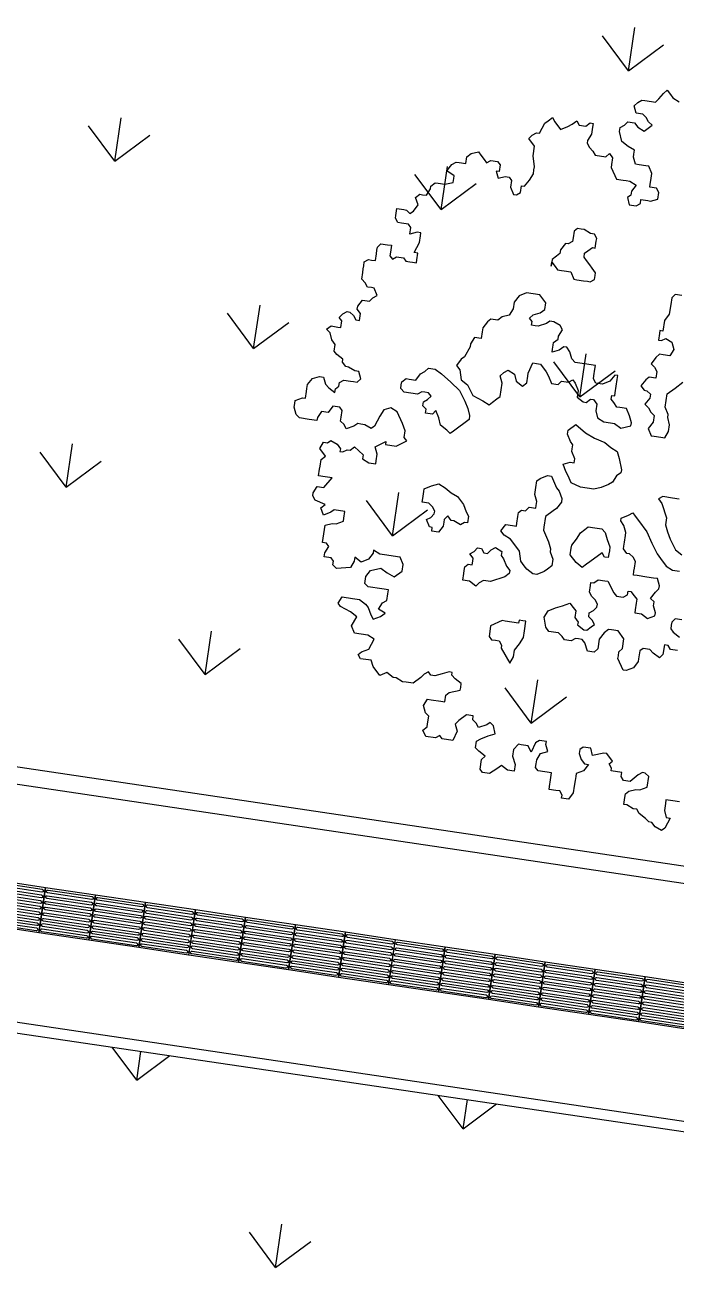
# Model space of a CAD drawing. Header units: millimetres. Extents: x 338 to 506, y 179 to 335.
# Drawn here: x 352.81 to 358.48, y 208.04 to 218.9 of the extents above; entities that cross this region are included whole.
import ezdxf

# ---------------------------------------------------------------- set-up
doc = ezdxf.new("R2010")
doc.units = ezdxf.units.MM
for name, color, linetype in [('ANDEN', 251, 'Continuous'), ('ARBOL-TOP', 3, 'Continuous'), ('MOBILIARIO_URBANO', 51, 'Continuous'), ('MUROS', 32, 'Continuous')]:
    doc.layers.add(name, color=color, linetype=linetype)

# ---------------------------------------------------------------- blocks, each defined once
blk = doc.blocks.new('*X870')
at = {"color": 0}
for p, q in [((21.873, 135.668), (22.127, 135.922)), ((21.873, 135.668), (22.128, 135.414)), ((21.873, 135.668), (22.127, 135.668)), ((20.436, 134.231), (20.706, 134.501)), ((20.436, 134.231), (20.706, 133.962)), ((20.436, 134.231), (20.817, 134.231)), ((21.873, 132.794), (22.129, 133.05)), ((21.873, 132.794), (22.13, 132.538)), ((21.873, 132.794), (22.13, 132.794))]:
    blk.add_line(p, q, dxfattribs=at)
blk = doc.blocks.new('*X894')
at = {"color": 0}
for p, q in [((26.895, 137.037), (27.164, 137.307)), ((29.769, 137.037), (30.038, 137.307)), ((26.895, 137.037), (27.164, 136.768)), ((26.895, 137.037), (27.276, 137.037)), ((29.769, 137.037), (30.038, 136.768)), ((29.769, 137.037), (30.15, 137.037)), ((25.458, 135.6), (25.728, 135.87)), ((28.332, 135.6), (28.601, 135.87)), ((25.458, 135.6), (25.728, 135.331)), ((25.458, 135.6), (25.839, 135.6)), ((28.332, 135.6), (28.601, 135.331)), ((28.332, 135.6), (28.713, 135.6)), ((26.895, 134.163), (27.164, 134.433)), ((29.769, 134.163), (30.038, 134.433)), ((26.895, 134.163), (27.164, 133.894)), ((26.895, 134.163), (27.276, 134.163)), ((29.769, 134.163), (30.038, 133.894)), ((29.769, 134.163), (30.15, 134.163)), ((25.458, 132.727), (25.728, 132.996)), ((28.332, 132.727), (28.601, 132.996)), ((31.205, 132.727), (31.475, 132.996)), ((25.458, 132.727), (25.728, 132.457)), ((25.458, 132.727), (25.839, 132.727)), ((28.332, 132.727), (28.601, 132.457)), ((28.332, 132.727), (28.713, 132.727)), ((31.205, 132.727), (31.475, 132.457)), ((31.205, 132.727), (31.586, 132.727))]:
    blk.add_line(p, q, dxfattribs=at)
blk = doc.blocks.new('*U883')
at = {"layer": 'MOBILIARIO_URBANO', "color": 241}
blk.add_lwpolyline([(1146.678, 221.48), (1147.118, 221.48), (1147.118, 221.08), (1146.678, 221.08), (1146.678, 221.48)], dxfattribs=at)
for points in [[(1146.703, 221.46), (1147.093, 221.46, -1), (1147.093, 221.435), (1146.703, 221.435, -1)], [(1146.703, 221.41), (1147.093, 221.41, -1), (1147.093, 221.385), (1146.703, 221.385, -1)], [(1146.703, 221.36), (1147.093, 221.36, -1), (1147.093, 221.335), (1146.703, 221.335, -1)], [(1146.703, 221.31), (1147.093, 221.31, -1), (1147.093, 221.285), (1146.703, 221.285, -1)], [(1146.703, 221.21), (1147.093, 221.21, -1), (1147.093, 221.185), (1146.703, 221.185, -1)], [(1146.703, 221.26), (1147.093, 221.26, -1), (1147.093, 221.235), (1146.703, 221.235, -1)], [(1146.703, 221.164), (1147.093, 221.164, -1), (1147.093, 221.139), (1146.703, 221.139, -1)], [(1146.703, 221.118), (1147.093, 221.118, -1), (1147.093, 221.093), (1146.703, 221.093, -1)]]:
    blk.add_lwpolyline(points, format="xyb", close=True, dxfattribs=at)
blk = doc.blocks.new('ARBOLITO')
at = {"linetype": 'ByBlock'}
for points in [[(461.9159, 68.9761), (461.9076, 68.9906), (461.8931, 69.0135), (461.8785, 69.0197), (461.864, 69.0135), (461.8577, 68.9989), (461.8494, 68.9761), (461.8432, 68.9698), (461.8286, 68.9761), (461.8203, 68.9761), (461.8141, 68.9761), (461.8058, 68.9698), (461.7912, 68.9615), (461.785, 68.9698), (461.7767, 68.9761), (461.7767, 68.9844), (461.7767, 68.9989), (461.7705, 69.0052), (461.7559, 69.0052), (461.7476, 68.9906), (461.7331, 68.9906), (461.7268, 68.9761), (461.7268, 68.9698), (461.7102, 68.9698), (461.6894, 68.9698), (461.6811, 68.9761), (461.6749, 68.9906), (461.6749, 68.9989), (461.6749, 69.0052), (461.6894, 69.0135), (461.6957, 69.0135), (461.6957, 69.028), (461.6957, 69.0343), (461.6957, 69.0426), (461.704, 69.0571), (461.7185, 69.0633), (461.7268, 69.0633), (461.7331, 69.0488), (461.7414, 69.0426), (461.7559, 69.0343), (461.7559, 69.0426), (461.7621, 69.0488), (461.7621, 69.0571), (461.7705, 69.0633), (461.785, 69.0633), (461.7912, 69.0633), (461.7996, 69.0633), (461.8058, 69.0717), (461.7996, 69.0862), (461.7912, 69.0862), (461.7767, 69.0924), (461.7705, 69.0924), (461.7621, 69.1008), (461.7621, 69.107), (461.7476, 69.1153), (461.7414, 69.1215), (461.7414, 69.1361), (461.7331, 69.1444), (461.7268, 69.1589), (461.7185, 69.1652), (461.7268, 69.1735), (461.7414, 69.1735), (461.7476, 69.1735), (461.7476, 69.188), (461.7414, 69.1943), (461.7476, 69.2026), (461.7559, 69.2088), (461.7621, 69.2088), (461.7705, 69.2026), (461.7767, 69.1943), (461.785, 69.1943), (461.785, 69.2088), (461.7767, 69.2171), (461.7767, 69.2233), (461.785, 69.2379), (461.7996, 69.2379), (461.8058, 69.2462), (461.8141, 69.2524), (461.8058, 69.267), (461.7996, 69.267), (461.7912, 69.267), (461.785, 69.2753), (461.7767, 69.2815), (461.7767, 69.2961), (461.7767, 69.3044), (461.7767, 69.3106), (461.7767, 69.3189), (461.785, 69.3252), (461.7912, 69.3252), (461.7996, 69.3252), (461.7996, 69.3397), (461.7996, 69.348), (461.7996, 69.3543), (461.8058, 69.3626), (461.8203, 69.3626), (461.8286, 69.3626), (461.8286, 69.348), (461.8286, 69.3397), (461.8349, 69.3335), (461.8432, 69.3397), (461.8577, 69.3397), (461.864, 69.3335), (461.8723, 69.3335), (461.8785, 69.3335), (461.8868, 69.3335), (461.8868, 69.3397), (461.8868, 69.3543), (461.8785, 69.3543), (461.8868, 69.3771), (461.8868, 69.3917), (461.8868, 69.3979), (461.8785, 69.3979), (461.864, 69.3917), (461.864, 69.4062), (461.8577, 69.4124), (461.8432, 69.4124), (461.8349, 69.4124), (461.8286, 69.4207), (461.8286, 69.427), (461.8286, 69.4415), (461.8432, 69.4415), (461.8494, 69.4415), (461.8577, 69.4353), (461.864, 69.4415), (461.8723, 69.4561), (461.864, 69.4706), (461.8723, 69.4789), (461.8785, 69.4789), (461.8868, 69.4789), (461.8931, 69.4935), (461.8931, 69.4997), (461.9014, 69.508), (461.9076, 69.508), (461.9221, 69.508), (461.9388, 69.5143), (461.9388, 69.5226), (461.9388, 69.5288), (461.9221, 69.5371), (461.9305, 69.5517), (461.9388, 69.5579), (461.945, 69.5579), (461.9595, 69.5579), (461.9595, 69.5724), (461.9679, 69.5807), (461.9824, 69.587), (461.9886, 69.5807), (461.997, 69.5724), (462.0032, 69.5662), (462.0115, 69.5724), (462.026, 69.5724), (462.0323, 69.5662), (462.0323, 69.5517), (462.026, 69.5517), (462.0323, 69.5371), (462.0468, 69.5433), (462.0551, 69.5433), (462.0614, 69.5371), (462.0614, 69.5226), (462.0697, 69.508), (462.0759, 69.508), (462.0842, 69.5143), (462.0842, 69.5288), (462.0905, 69.5288), (462.0988, 69.5433), (462.105, 69.5579), (462.105, 69.5662), (462.105, 69.5724), (462.0988, 69.5953), (462.0988, 69.6161), (462.0842, 69.6306), (462.0905, 69.6389), (462.0988, 69.6452), (462.105, 69.6452), (462.1133, 69.668), (462.1195, 69.6742), (462.1279, 69.6826), (462.1341, 69.6742), (462.1486, 69.6597), (462.1632, 69.668), (462.1715, 69.6742), (462.1798, 69.6826), (462.186, 69.6742), (462.2006, 69.6742), (462.2089, 69.6826), (462.2151, 69.6826), (462.2151, 69.6742), (462.2151, 69.6597), (462.2089, 69.6452), (462.2089, 69.6389), (462.2151, 69.6306), (462.2234, 69.6244), (462.2297, 69.6161), (462.2525, 69.6161), (462.2588, 69.6244), (462.2671, 69.6161), (462.2671, 69.6015), (462.2671, 69.5953), (462.2816, 69.5724), (462.2962, 69.5724), (462.3024, 69.5724), (462.3107, 69.5724), (462.3253, 69.5662), (462.3169, 69.5517), (462.3169, 69.5433), (462.3107, 69.5371), (462.3169, 69.5226), (462.3315, 69.5226), (462.3398, 69.5288), (462.3398, 69.5371), (462.3543, 69.5371), (462.3606, 69.5371), (462.3751, 69.5433), (462.3751, 69.5579), (462.3689, 69.5662), (462.3543, 69.5662), (462.3543, 69.5724), (462.3543, 69.5807), (462.3543, 69.5953), (462.346, 69.6098), (462.3398, 69.6098), (462.3253, 69.6098), (462.3169, 69.6098), (462.3107, 69.6244), (462.3107, 69.6306), (462.3107, 69.6389), (462.2962, 69.6452), (462.2816, 69.6535), (462.2733, 69.6742), (462.2733, 69.6826), (462.2816, 69.6888), (462.2879, 69.6971), (462.3024, 69.6971), (462.3107, 69.6888), (462.3253, 69.6826), (462.3398, 69.6971), (462.3315, 69.7033), (462.3253, 69.7117), (462.3169, 69.7179), (462.3024, 69.7179), (462.2962, 69.7324), (462.3024, 69.7407), (462.3107, 69.747), (462.3169, 69.747), (462.3315, 69.747), (462.3398, 69.747), (462.346, 69.7553), (462.3543, 69.7678), (462.3606, 69.7761), (462.3689, 69.7678), (462.3751, 69.7615), (462.3897, 69.7553)], [(462.6099, 68.28), (462.5954, 68.28), (462.5808, 68.28), (462.5808, 68.2717), (462.5808, 68.2571), (462.5871, 68.2426), (462.5954, 68.2426), (462.5871, 68.2197), (462.5808, 68.2135), (462.5663, 68.2197), (462.558, 68.228), (462.5517, 68.228), (462.5434, 68.2343), (462.5289, 68.2426), (462.5227, 68.2509), (462.5143, 68.2509), (462.4998, 68.2571), (462.4936, 68.2571), (462.4936, 68.2717), (462.4936, 68.28), (462.4998, 68.2862), (462.5143, 68.2925), (462.5227, 68.2925), (462.5372, 68.3008), (462.5372, 68.3236), (462.5289, 68.3299), (462.5227, 68.3299), (462.5143, 68.3236), (462.4998, 68.307), (462.4853, 68.307), (462.479, 68.3153), (462.479, 68.3236), (462.4562, 68.3236), (462.4562, 68.3299), (462.4499, 68.3382), (462.4562, 68.3444), (462.4416, 68.3589), (462.4354, 68.3589), (462.4125, 68.3506), (462.4063, 68.3652), (462.3897, 68.3652), (462.3834, 68.3589), (462.3834, 68.3506), (462.3897, 68.3382), (462.398, 68.3299), (462.4063, 68.3299), (462.398, 68.3153), (462.3834, 68.307), (462.3834, 68.3008), (462.3834, 68.2925), (462.3834, 68.28), (462.3834, 68.2654), (462.3751, 68.2509), (462.3606, 68.2509), (462.3606, 68.2571), (462.3543, 68.2654), (462.346, 68.2654), (462.3315, 68.2654), (462.3315, 68.2717), (462.3315, 68.2862), (462.3315, 68.3008), (462.3169, 68.3008), (462.3024, 68.3008), (462.2962, 68.307), (462.2962, 68.3153), (462.2962, 68.3236), (462.3024, 68.3382), (462.3169, 68.3444), (462.3107, 68.3589), (462.3107, 68.3652), (462.2962, 68.3652), (462.2879, 68.3589), (462.2816, 68.3382), (462.2733, 68.3506), (462.2588, 68.3506), (462.2525, 68.3506), (462.2442, 68.3382), (462.2442, 68.3236), (462.2525, 68.307), (462.2525, 68.2925), (462.238, 68.2925), (462.2234, 68.3008), (462.2151, 68.2925), (462.2006, 68.28), (462.186, 68.28), (462.1798, 68.2862), (462.1798, 68.307), (462.186, 68.3153), (462.1715, 68.3236), (462.1632, 68.3299), (462.1632, 68.3444), (462.1715, 68.3506), (462.186, 68.3589), (462.2006, 68.3652), (462.1944, 68.3818), (462.186, 68.388), (462.1798, 68.3818), (462.1632, 68.3735), (462.1569, 68.3818), (462.1486, 68.388), (462.1486, 68.3963), (462.1341, 68.3963), (462.1195, 68.3818), (462.1133, 68.3735), (462.1195, 68.3589), (462.1133, 68.3382), (462.0905, 68.3382), (462.0842, 68.3444), (462.0759, 68.3382), (462.0551, 68.3382), (462.0468, 68.3506), (462.0551, 68.3589), (462.0551, 68.3652), (462.0551, 68.3818), (462.0468, 68.388), (462.0406, 68.4026), (462.0468, 68.4171), (462.0551, 68.4171), (462.0759, 68.4171), (462.0842, 68.4171), (462.0842, 68.4317), (462.0905, 68.4379), (462.1133, 68.4462), (462.1133, 68.4524), (462.1133, 68.4608), (462.0988, 68.4691), (462.0905, 68.4753), (462.0905, 68.4815), (462.0842, 68.4815), (462.0697, 68.4753), (462.0551, 68.4691), (462.0468, 68.4691), (462.0406, 68.4753), (462.0323, 68.4691), (462.026, 68.4608), (462.0115, 68.4462), (461.997, 68.4462), (461.9886, 68.4462), (461.9741, 68.4524), (461.9679, 68.4524), (461.9533, 68.4608), (461.9388, 68.4524), (461.9221, 68.4691), (461.9159, 68.4815), (461.8931, 68.4815), (461.8868, 68.4899), (461.8931, 68.4961), (461.9076, 68.5044), (461.9159, 68.5273), (461.9014, 68.5335), (461.8723, 68.5335), (461.864, 68.548), (461.8723, 68.5688), (461.8577, 68.5771), (461.8349, 68.5854), (461.8286, 68.5917), (461.8349, 68.6062), (461.8577, 68.6062), (461.8723, 68.6062), (461.8868, 68.5979), (461.8931, 68.5917), (461.9014, 68.5771), (461.9076, 68.5688), (461.9221, 68.5771), (461.9305, 68.5854), (461.9159, 68.5917), (461.9221, 68.6062), (461.9305, 68.6124), (461.9305, 68.627), (461.9305, 68.6353), (461.9159, 68.6353), (461.8868, 68.6353), (461.8785, 68.6415), (461.8785, 68.6561), (461.8868, 68.6706), (461.9076, 68.6789), (461.9221, 68.6706), (461.9388, 68.6644), (461.9533, 68.6789), (461.9533, 68.6935), (461.945, 68.708), (461.9388, 68.708), (461.9159, 68.708), (461.9014, 68.708), (461.8868, 68.7143), (461.8868, 68.708), (461.8785, 68.6935), (461.864, 68.6852), (461.8494, 68.6935), (461.8494, 68.6852), (461.8432, 68.6706), (461.8141, 68.6644), (461.8058, 68.6706), (461.8058, 68.6789), (461.7996, 68.6852), (461.785, 68.6852), (461.785, 68.6935), (461.7912, 68.708), (461.785, 68.7143), (461.7767, 68.7143), (461.7767, 68.7517), (461.7912, 68.7579), (461.7996, 68.7579), (461.8141, 68.7662), (461.8141, 68.7724), (461.8141, 68.787), (461.7912, 68.787), (461.785, 68.7808), (461.7705, 68.7724), (461.7621, 68.787), (461.7705, 68.7953), (461.7476, 68.8015), (461.7414, 68.8098), (461.7414, 68.8161), (461.7476, 68.8306), (461.7621, 68.8306), (461.7767, 68.8535), (461.7621, 68.8535), (461.7476, 68.8535), (461.7476, 68.868), (461.7476, 68.8743), (461.7476, 68.8888), (461.7559, 68.8971), (461.7414, 68.9117), (461.7476, 68.9262), (461.7559, 68.9262), (461.7621, 68.9324), (461.7767, 68.9262), (461.785, 68.9179), (461.785, 68.9117), (461.7912, 68.9117), (461.7996, 68.9179), (461.8058, 68.9179), (461.8141, 68.9262), (461.8349, 68.9117), (461.8349, 68.9034), (461.8494, 68.8971), (461.864, 68.8971), (461.864, 68.9034), (461.864, 68.9179), (461.8577, 68.9324), (461.8785, 68.947), (461.8785, 68.9408), (461.9014, 68.9408), (461.9221, 68.9553), (461.9159, 68.9615), (461.9159, 68.9761), (461.9159, 68.9761)], [(461.9159, 68.9761), (461.9076, 68.9906), (461.8931, 69.0135), (461.8785, 69.0197), (461.864, 69.0135), (461.8577, 68.9989), (461.8494, 68.9761), (461.8432, 68.9698), (461.8286, 68.9761), (461.8203, 68.9761), (461.8141, 68.9761), (461.8058, 68.9698), (461.7912, 68.9615), (461.785, 68.9698), (461.7767, 68.9761), (461.7767, 68.9844), (461.7767, 68.9989), (461.7705, 69.0052), (461.7559, 69.0052), (461.7476, 68.9906), (461.7331, 68.9906), (461.7268, 68.9761), (461.7268, 68.9698), (461.7102, 68.9698), (461.6894, 68.9698), (461.6811, 68.9761), (461.6749, 68.9906), (461.6749, 68.9989), (461.6749, 69.0052), (461.6894, 69.0135), (461.6957, 69.0135), (461.6957, 69.028), (461.6957, 69.0343), (461.6957, 69.0426), (461.704, 69.0571), (461.7185, 69.0633), (461.7268, 69.0633), (461.7331, 69.0488), (461.7414, 69.0426), (461.7559, 69.0343), (461.7559, 69.0426), (461.7621, 69.0488), (461.7621, 69.0571), (461.7705, 69.0633), (461.785, 69.0633), (461.7912, 69.0633), (461.7996, 69.0633), (461.8058, 69.0717), (461.7996, 69.0862), (461.7912, 69.0862), (461.7767, 69.0924), (461.7705, 69.0924), (461.7621, 69.1008), (461.7621, 69.107), (461.7476, 69.1153), (461.7414, 69.1215), (461.7414, 69.1361), (461.7331, 69.1444), (461.7268, 69.1589), (461.7185, 69.1652), (461.7268, 69.1735), (461.7414, 69.1735), (461.7476, 69.1735), (461.7476, 69.188), (461.7414, 69.1943), (461.7476, 69.2026), (461.7559, 69.2088), (461.7621, 69.2088), (461.7705, 69.2026), (461.7767, 69.1943), (461.785, 69.1943), (461.785, 69.2088), (461.7767, 69.2171), (461.7767, 69.2233), (461.785, 69.2379), (461.7996, 69.2379), (461.8058, 69.2462), (461.8141, 69.2524), (461.8058, 69.267), (461.7996, 69.267), (461.7912, 69.267), (461.785, 69.2753), (461.7767, 69.2815), (461.7767, 69.2961), (461.7767, 69.3044), (461.7767, 69.3106), (461.7767, 69.3189), (461.785, 69.3252), (461.7912, 69.3252), (461.7996, 69.3252), (461.7996, 69.3397), (461.7996, 69.348), (461.7996, 69.3543), (461.8058, 69.3626), (461.8203, 69.3626), (461.8286, 69.3626), (461.8286, 69.348), (461.8286, 69.3397), (461.8349, 69.3335), (461.8432, 69.3397), (461.8577, 69.3397), (461.864, 69.3335), (461.8723, 69.3335), (461.8785, 69.3335), (461.8868, 69.3335), (461.8868, 69.3397), (461.8868, 69.3543), (461.8785, 69.3543), (461.8868, 69.3771), (461.8868, 69.3917), (461.8868, 69.3979), (461.8785, 69.3979), (461.864, 69.3917), (461.864, 69.4062), (461.8577, 69.4124), (461.8432, 69.4124), (461.8349, 69.4124), (461.8286, 69.4207), (461.8286, 69.427), (461.8286, 69.4415), (461.8432, 69.4415), (461.8494, 69.4415), (461.8577, 69.4353), (461.864, 69.4415), (461.8723, 69.4561), (461.864, 69.4706), (461.8723, 69.4789), (461.8785, 69.4789), (461.8868, 69.4789), (461.8931, 69.4935), (461.8931, 69.4997), (461.9014, 69.508), (461.9076, 69.508), (461.9221, 69.508), (461.9388, 69.5143), (461.9388, 69.5226), (461.9388, 69.5288), (461.9221, 69.5371), (461.9305, 69.5517), (461.9388, 69.5579), (461.945, 69.5579), (461.9595, 69.5579), (461.9595, 69.5724), (461.9679, 69.5807), (461.9824, 69.587), (461.9886, 69.5807), (461.997, 69.5724), (462.0032, 69.5662), (462.0115, 69.5724), (462.026, 69.5724), (462.0323, 69.5662), (462.0323, 69.5517), (462.026, 69.5517), (462.0323, 69.5371), (462.0468, 69.5433), (462.0551, 69.5433), (462.0614, 69.5371), (462.0614, 69.5226), (462.0697, 69.508), (462.0759, 69.508), (462.0842, 69.5143), (462.0842, 69.5288), (462.0905, 69.5288), (462.0988, 69.5433), (462.105, 69.5579), (462.105, 69.5662), (462.105, 69.5724), (462.0988, 69.5953), (462.0988, 69.6161), (462.0842, 69.6306), (462.0905, 69.6389), (462.0988, 69.6452), (462.105, 69.6452), (462.1133, 69.668), (462.1195, 69.6742), (462.1279, 69.6826), (462.1341, 69.6742), (462.1486, 69.6597), (462.1632, 69.668), (462.1715, 69.6742), (462.1798, 69.6826), (462.186, 69.6742), (462.2006, 69.6742), (462.2089, 69.6826), (462.2151, 69.6826), (462.2151, 69.6742), (462.2151, 69.6597), (462.2089, 69.6452), (462.2089, 69.6389), (462.2151, 69.6306), (462.2234, 69.6244), (462.2297, 69.6161), (462.2525, 69.6161), (462.2588, 69.6244), (462.2671, 69.6161), (462.2671, 69.6015), (462.2671, 69.5953), (462.2816, 69.5724), (462.2962, 69.5724), (462.3024, 69.5724), (462.3107, 69.5724), (462.3253, 69.5662), (462.3169, 69.5517), (462.3169, 69.5433), (462.3107, 69.5371), (462.3169, 69.5226), (462.3315, 69.5226), (462.3398, 69.5288), (462.3398, 69.5371), (462.3543, 69.5371), (462.3606, 69.5371), (462.3751, 69.5433), (462.3751, 69.5579), (462.3689, 69.5662), (462.3543, 69.5662), (462.3543, 69.5724), (462.3543, 69.5807), (462.3543, 69.5953), (462.346, 69.6098), (462.3398, 69.6098), (462.3253, 69.6098), (462.3169, 69.6098), (462.3107, 69.6244), (462.3107, 69.6306), (462.3107, 69.6389), (462.2962, 69.6452), (462.2816, 69.6535), (462.2733, 69.6742), (462.2733, 69.6826), (462.2816, 69.6888), (462.2879, 69.6971), (462.3024, 69.6971), (462.3107, 69.6888), (462.3253, 69.6826), (462.3398, 69.6971), (462.3315, 69.7033), (462.3253, 69.7117), (462.3169, 69.7179), (462.3024, 69.7179), (462.2962, 69.7324), (462.3024, 69.7407), (462.3107, 69.747), (462.3169, 69.747), (462.3315, 69.747), (462.3398, 69.747), (462.346, 69.7553), (462.3543, 69.7678), (462.3606, 69.7761), (462.3689, 69.7678), (462.3751, 69.7615), (462.3897, 69.7553)], [(462.6099, 68.28), (462.5954, 68.28), (462.5808, 68.28), (462.5808, 68.2717), (462.5808, 68.2571), (462.5871, 68.2426), (462.5954, 68.2426), (462.5871, 68.2197), (462.5808, 68.2135), (462.5663, 68.2197), (462.558, 68.228), (462.5517, 68.228), (462.5434, 68.2343), (462.5289, 68.2426), (462.5227, 68.2509), (462.5143, 68.2509), (462.4998, 68.2571), (462.4936, 68.2571), (462.4936, 68.2717), (462.4936, 68.28), (462.4998, 68.2862), (462.5143, 68.2925), (462.5227, 68.2925), (462.5372, 68.3008), (462.5372, 68.3236), (462.5289, 68.3299), (462.5227, 68.3299), (462.5143, 68.3236), (462.4998, 68.307), (462.4853, 68.307), (462.479, 68.3153), (462.479, 68.3236), (462.4562, 68.3236), (462.4562, 68.3299), (462.4499, 68.3382), (462.4562, 68.3444), (462.4416, 68.3589), (462.4354, 68.3589), (462.4125, 68.3506), (462.4063, 68.3652), (462.3897, 68.3652), (462.3834, 68.3589), (462.3834, 68.3506), (462.3897, 68.3382), (462.398, 68.3299), (462.4063, 68.3299), (462.398, 68.3153), (462.3834, 68.307), (462.3834, 68.3008), (462.3834, 68.2925), (462.3834, 68.28), (462.3834, 68.2654), (462.3751, 68.2509), (462.3606, 68.2509), (462.3606, 68.2571), (462.3543, 68.2654), (462.346, 68.2654), (462.3315, 68.2654), (462.3315, 68.2717), (462.3315, 68.2862), (462.3315, 68.3008), (462.3169, 68.3008), (462.3024, 68.3008), (462.2962, 68.307), (462.2962, 68.3153), (462.2962, 68.3236), (462.3024, 68.3382), (462.3169, 68.3444), (462.3107, 68.3589), (462.3107, 68.3652), (462.2962, 68.3652), (462.2879, 68.3589), (462.2816, 68.3382), (462.2733, 68.3506), (462.2588, 68.3506), (462.2525, 68.3506), (462.2442, 68.3382), (462.2442, 68.3236), (462.2525, 68.307), (462.2525, 68.2925), (462.238, 68.2925), (462.2234, 68.3008), (462.2151, 68.2925), (462.2006, 68.28), (462.186, 68.28), (462.1798, 68.2862), (462.1798, 68.307), (462.186, 68.3153), (462.1715, 68.3236), (462.1632, 68.3299), (462.1632, 68.3444), (462.1715, 68.3506), (462.186, 68.3589), (462.2006, 68.3652), (462.1944, 68.3818), (462.186, 68.388), (462.1798, 68.3818), (462.1632, 68.3735), (462.1569, 68.3818), (462.1486, 68.388), (462.1486, 68.3963), (462.1341, 68.3963), (462.1195, 68.3818), (462.1133, 68.3735), (462.1195, 68.3589), (462.1133, 68.3382), (462.0905, 68.3382), (462.0842, 68.3444), (462.0759, 68.3382), (462.0551, 68.3382), (462.0468, 68.3506), (462.0551, 68.3589), (462.0551, 68.3652), (462.0551, 68.3818), (462.0468, 68.388), (462.0406, 68.4026), (462.0468, 68.4171), (462.0551, 68.4171), (462.0759, 68.4171), (462.0842, 68.4171), (462.0842, 68.4317), (462.0905, 68.4379), (462.1133, 68.4462), (462.1133, 68.4524), (462.1133, 68.4608), (462.0988, 68.4691), (462.0905, 68.4753), (462.0905, 68.4815), (462.0842, 68.4815), (462.0697, 68.4753), (462.0551, 68.4691), (462.0468, 68.4691), (462.0406, 68.4753), (462.0323, 68.4691), (462.026, 68.4608), (462.0115, 68.4462), (461.997, 68.4462), (461.9886, 68.4462), (461.9741, 68.4524), (461.9679, 68.4524), (461.9533, 68.4608), (461.9388, 68.4524), (461.9221, 68.4691), (461.9159, 68.4815), (461.8931, 68.4815), (461.8868, 68.4899), (461.8931, 68.4961), (461.9076, 68.5044), (461.9159, 68.5273), (461.9014, 68.5335), (461.8723, 68.5335), (461.864, 68.548), (461.8723, 68.5688), (461.8577, 68.5771), (461.8349, 68.5854), (461.8286, 68.5917), (461.8349, 68.6062), (461.8577, 68.6062), (461.8723, 68.6062), (461.8868, 68.5979), (461.8931, 68.5917), (461.9014, 68.5771), (461.9076, 68.5688), (461.9221, 68.5771), (461.9305, 68.5854), (461.9159, 68.5917), (461.9221, 68.6062), (461.9305, 68.6124), (461.9305, 68.627), (461.9305, 68.6353), (461.9159, 68.6353), (461.8868, 68.6353), (461.8785, 68.6415), (461.8785, 68.6561), (461.8868, 68.6706), (461.9076, 68.6789), (461.9221, 68.6706), (461.9388, 68.6644), (461.9533, 68.6789), (461.9533, 68.6935), (461.945, 68.708), (461.9388, 68.708), (461.9159, 68.708), (461.9014, 68.708), (461.8868, 68.7143), (461.8868, 68.708), (461.8785, 68.6935), (461.864, 68.6852), (461.8494, 68.6935), (461.8494, 68.6852), (461.8432, 68.6706), (461.8141, 68.6644), (461.8058, 68.6706), (461.8058, 68.6789), (461.7996, 68.6852), (461.785, 68.6852), (461.785, 68.6935), (461.7912, 68.708), (461.785, 68.7143), (461.7767, 68.7143), (461.7767, 68.7517), (461.7912, 68.7579), (461.7996, 68.7579), (461.8141, 68.7662), (461.8141, 68.7724), (461.8141, 68.787), (461.7912, 68.787), (461.785, 68.7808), (461.7705, 68.7724), (461.7621, 68.787), (461.7705, 68.7953), (461.7476, 68.8015), (461.7414, 68.8098), (461.7414, 68.8161), (461.7476, 68.8306), (461.7621, 68.8306), (461.7767, 68.8535), (461.7621, 68.8535), (461.7476, 68.8535), (461.7476, 68.868), (461.7476, 68.8743), (461.7476, 68.8888), (461.7559, 68.8971), (461.7414, 68.9117), (461.7476, 68.9262), (461.7559, 68.9262), (461.7621, 68.9324), (461.7767, 68.9262), (461.785, 68.9179), (461.785, 68.9117), (461.7912, 68.9117), (461.7996, 68.9179), (461.8058, 68.9179), (461.8141, 68.9262), (461.8349, 68.9117), (461.8349, 68.9034), (461.8494, 68.8971), (461.864, 68.8971), (461.864, 68.9034), (461.864, 68.9179), (461.8577, 68.9324), (461.8785, 68.947), (461.8785, 68.9408), (461.9014, 68.9408), (461.9221, 68.9553), (461.9159, 68.9615), (461.9159, 68.9761)], [(462.1715, 69.3771), (462.1798, 69.3688), (462.186, 69.3626), (462.1944, 69.3626), (462.2006, 69.3626), (462.2151, 69.3626), (462.2234, 69.348), (462.2297, 69.348), (462.2442, 69.348), (462.2525, 69.348), (462.2588, 69.348), (462.2671, 69.3543), (462.2671, 69.3626), (462.2671, 69.3688), (462.2588, 69.3771), (462.2525, 69.3833), (462.2442, 69.3917), (462.238, 69.3979), (462.238, 69.4062), (462.2442, 69.4124), (462.2525, 69.4207), (462.2588, 69.4207), (462.2588, 69.4353), (462.2588, 69.4415), (462.2525, 69.4498), (462.2442, 69.4498), (462.2297, 69.4561), (462.2234, 69.4561), (462.2151, 69.4561), (462.2089, 69.4498), (462.2089, 69.4353), (462.2089, 69.427), (462.2006, 69.4207), (462.1944, 69.4207), (462.186, 69.4062), (462.186, 69.3979), (462.1798, 69.3917), (462.1715, 69.3833), (462.1715, 69.3688), (462.1715, 69.3771), (462.1715, 69.3771)], [(462.1715, 69.3771), (462.1798, 69.3688), (462.186, 69.3626), (462.1944, 69.3626), (462.2006, 69.3626), (462.2151, 69.3626), (462.2234, 69.348), (462.2297, 69.348), (462.2442, 69.348), (462.2525, 69.348), (462.2588, 69.348), (462.2671, 69.3543), (462.2671, 69.3626), (462.2671, 69.3688), (462.2588, 69.3771), (462.2525, 69.3833), (462.2442, 69.3917), (462.238, 69.3979), (462.238, 69.4062), (462.2442, 69.4124), (462.2525, 69.4207), (462.2588, 69.4207), (462.2588, 69.4353), (462.2588, 69.4415), (462.2525, 69.4498), (462.2442, 69.4498), (462.2297, 69.4561), (462.2234, 69.4561), (462.2151, 69.4561), (462.2089, 69.4498), (462.2089, 69.4353), (462.2089, 69.427), (462.2006, 69.4207), (462.1944, 69.4207), (462.186, 69.4062), (462.186, 69.3979), (462.1798, 69.3917), (462.1715, 69.3833), (462.1715, 69.3688), (462.1715, 69.3771)], [(462.4645, 69.0924), (462.4562, 69.107), (462.4562, 69.1215), (462.4562, 69.1361), (462.4707, 69.1506), (462.4853, 69.1652)], [(462.4562, 69.348), (462.4416, 69.348), (462.4354, 69.3397), (462.4354, 69.3252), (462.4354, 69.3044), (462.4271, 69.2898), (462.4271, 69.267), (462.4208, 69.267), (462.4208, 69.2607), (462.4208, 69.2462), (462.4271, 69.2462), (462.4354, 69.2524), (462.4499, 69.2462), (462.4562, 69.2317), (462.4499, 69.2171), (462.4354, 69.2171), (462.4271, 69.2171), (462.4208, 69.2088), (462.4125, 69.1943), (462.4208, 69.188), (462.4271, 69.1797), (462.4271, 69.1652), (462.4125, 69.1652), (462.4063, 69.1589), (462.398, 69.1444), (462.4063, 69.1361), (462.4125, 69.1361), (462.4208, 69.1298), (462.4208, 69.1215), (462.4125, 69.107), (462.4208, 69.1008), (462.4271, 69.0924), (462.4354, 69.0862), (462.4354, 69.0717), (462.4271, 69.0571), (462.4354, 69.0426), (462.4416, 69.0426), (462.4562, 69.0426), (462.4645, 69.0426), (462.4707, 69.0571), (462.4707, 69.0717), (462.4645, 69.0862), (462.4645, 69.0924), (462.4645, 69.0924)], [(462.4645, 69.0924), (462.4562, 69.107), (462.4562, 69.1215), (462.4562, 69.1361), (462.4707, 69.1506), (462.4853, 69.1652)], [(462.4562, 69.348), (462.4416, 69.348), (462.4354, 69.3397), (462.4354, 69.3252), (462.4354, 69.3044), (462.4271, 69.2898), (462.4271, 69.267), (462.4208, 69.267), (462.4208, 69.2607), (462.4208, 69.2462), (462.4271, 69.2462), (462.4354, 69.2524), (462.4499, 69.2462), (462.4562, 69.2317), (462.4499, 69.2171), (462.4354, 69.2171), (462.4271, 69.2171), (462.4208, 69.2088), (462.4125, 69.1943), (462.4208, 69.188), (462.4271, 69.1797), (462.4271, 69.1652), (462.4125, 69.1652), (462.4063, 69.1589), (462.398, 69.1444), (462.4063, 69.1361), (462.4125, 69.1361), (462.4208, 69.1298), (462.4208, 69.1215), (462.4125, 69.107), (462.4208, 69.1008), (462.4271, 69.0924), (462.4354, 69.0862), (462.4354, 69.0717), (462.4271, 69.0571), (462.4354, 69.0426), (462.4416, 69.0426), (462.4562, 69.0426), (462.4645, 69.0426), (462.4707, 69.0571), (462.4707, 69.0717), (462.4645, 69.0862), (462.4645, 69.0924)], [(462.3897, 69.0571), (462.3897, 69.0633), (462.3834, 69.0779), (462.3751, 69.0924), (462.3606, 69.0924), (462.3543, 69.0924), (462.346, 69.1008), (462.3398, 69.107), (462.3398, 69.1153), (462.346, 69.1153), (462.346, 69.1215), (462.346, 69.1361), (462.346, 69.1506), (462.346, 69.1589), (462.3398, 69.1589), (462.3315, 69.1444), (462.3169, 69.1361), (462.3024, 69.1361), (462.2962, 69.1444), (462.2962, 69.1506), (462.2962, 69.1652), (462.2962, 69.1735), (462.2816, 69.1735), (462.2733, 69.1735), (462.2671, 69.1735), (462.2525, 69.1735), (462.2442, 69.1797), (462.238, 69.1943), (462.2297, 69.2026), (462.2234, 69.2026), (462.2151, 69.1943), (462.2006, 69.188), (462.2006, 69.1943), (462.2006, 69.2026), (462.2006, 69.2088), (462.2089, 69.2171), (462.2089, 69.2233), (462.2151, 69.2379), (462.2089, 69.2462), (462.1944, 69.2524), (462.186, 69.2524), (462.1798, 69.2462), (462.1632, 69.2379), (462.1569, 69.2379), (462.1486, 69.2379), (462.1486, 69.2462), (462.1424, 69.2524), (462.1486, 69.2607), (462.1632, 69.267), (462.1715, 69.2753), (462.1715, 69.2898), (462.1569, 69.3044), (462.1424, 69.3044), (462.1279, 69.3044), (462.1133, 69.2961), (462.105, 69.2815), (462.105, 69.267), (462.0988, 69.2524), (462.0842, 69.2462), (462.0759, 69.2379), (462.0614, 69.2379), (462.0551, 69.2317), (462.0468, 69.2171), (462.0468, 69.2088), (462.0468, 69.1943), (462.0323, 69.1943), (462.026, 69.1797), (462.026, 69.1735), (462.0177, 69.1506), (462.0115, 69.1444), (462.0032, 69.1298), (462.0115, 69.1215), (462.0177, 69.1008), (462.0323, 69.0924), (462.0468, 69.0717), (462.0697, 69.0633), (462.0842, 69.0571), (462.0905, 69.0633), (462.0988, 69.0717), (462.105, 69.0779), (462.105, 69.0924), (462.105, 69.107), (462.0988, 69.1215), (462.105, 69.1298), (462.1133, 69.1361), (462.1279, 69.1298), (462.1341, 69.1153), (462.1486, 69.107), (462.1569, 69.1153), (462.1569, 69.1298), (462.1569, 69.1361), (462.1632, 69.1589), (462.1715, 69.1589), (462.1798, 69.1589), (462.1944, 69.1444), (462.2006, 69.1361), (462.2089, 69.1215), (462.2234, 69.1215), (462.2297, 69.1298), (462.2442, 69.1298), (462.2525, 69.1361), (462.2588, 69.1298), (462.2671, 69.1153), (462.2671, 69.1008), (462.2816, 69.0924), (462.2879, 69.0924), (462.2962, 69.1008), (462.3024, 69.1008), (462.3107, 69.0924), (462.3107, 69.0779), (462.3169, 69.0633), (462.3315, 69.0571), (462.346, 69.0571), (462.3543, 69.0571), (462.3689, 69.0488), (462.3897, 69.0571), (462.3897, 69.0571)], [(462.3897, 69.0571), (462.3897, 69.0633), (462.3834, 69.0779), (462.3751, 69.0924), (462.3606, 69.0924), (462.3543, 69.0924), (462.346, 69.1008), (462.3398, 69.107), (462.3398, 69.1153), (462.346, 69.1153), (462.346, 69.1215), (462.346, 69.1361), (462.346, 69.1506), (462.346, 69.1589), (462.3398, 69.1589), (462.3315, 69.1444), (462.3169, 69.1361), (462.3024, 69.1361), (462.2962, 69.1444), (462.2962, 69.1506), (462.2962, 69.1652), (462.2962, 69.1735), (462.2816, 69.1735), (462.2733, 69.1735), (462.2671, 69.1735), (462.2525, 69.1735), (462.2442, 69.1797), (462.238, 69.1943), (462.2297, 69.2026), (462.2234, 69.2026), (462.2151, 69.1943), (462.2006, 69.188), (462.2006, 69.1943), (462.2006, 69.2026), (462.2006, 69.2088), (462.2089, 69.2171), (462.2089, 69.2233), (462.2151, 69.2379), (462.2089, 69.2462), (462.1944, 69.2524), (462.186, 69.2524), (462.1798, 69.2462), (462.1632, 69.2379), (462.1569, 69.2379), (462.1486, 69.2379), (462.1486, 69.2462), (462.1424, 69.2524), (462.1486, 69.2607), (462.1632, 69.267), (462.1715, 69.2753), (462.1715, 69.2898), (462.1569, 69.3044), (462.1424, 69.3044), (462.1279, 69.3044), (462.1133, 69.2961), (462.105, 69.2815), (462.105, 69.267), (462.0988, 69.2524), (462.0842, 69.2462), (462.0759, 69.2379), (462.0614, 69.2379), (462.0551, 69.2317), (462.0468, 69.2171), (462.0468, 69.2088), (462.0468, 69.1943), (462.0323, 69.1943), (462.026, 69.1797), (462.026, 69.1735), (462.0177, 69.1506), (462.0115, 69.1444), (462.0032, 69.1298), (462.0115, 69.1215), (462.0177, 69.1008), (462.0323, 69.0924), (462.0468, 69.0717), (462.0697, 69.0633), (462.0842, 69.0571), (462.0905, 69.0633), (462.0988, 69.0717), (462.105, 69.0779), (462.105, 69.0924), (462.105, 69.107), (462.0988, 69.1215), (462.105, 69.1298), (462.1133, 69.1361), (462.1279, 69.1298), (462.1341, 69.1153), (462.1486, 69.107), (462.1569, 69.1153), (462.1569, 69.1298), (462.1569, 69.1361), (462.1632, 69.1589), (462.1715, 69.1589), (462.1798, 69.1589), (462.1944, 69.1444), (462.2006, 69.1361), (462.2089, 69.1215), (462.2234, 69.1215), (462.2297, 69.1298), (462.2442, 69.1298), (462.2525, 69.1361), (462.2588, 69.1298), (462.2671, 69.1153), (462.2671, 69.1008), (462.2816, 69.0924), (462.2879, 69.0924), (462.2962, 69.1008), (462.3024, 69.1008), (462.3107, 69.0924), (462.3107, 69.0779), (462.3169, 69.0633), (462.3315, 69.0571), (462.346, 69.0571), (462.3543, 69.0571), (462.3689, 69.0488), (462.3897, 69.0571)], [(462.0177, 68.9906), (462.0115, 68.9844), (462.0032, 68.9906), (461.9886, 68.9989), (461.9824, 69.0135), (461.9741, 69.028), (461.9679, 69.0197), (461.9533, 69.0197), (461.9533, 69.028), (461.945, 69.0343), (461.945, 69.0426), (461.9533, 69.0488), (461.9595, 69.0571), (461.9533, 69.0633), (461.945, 69.0633), (461.9388, 69.0633), (461.9305, 69.0571), (461.9159, 69.0571), (461.9014, 69.0571), (461.8931, 69.0633), (461.8931, 69.0717), (461.8931, 69.0779), (461.9014, 69.0862), (461.9076, 69.0862), (461.9221, 69.0862), (461.9305, 69.1008), (461.9388, 69.107), (461.945, 69.1153), (461.9595, 69.1153), (461.9741, 69.107), (461.997, 69.0924), (462.0177, 69.0779), (462.0323, 69.0571), (462.0406, 69.0426), (462.0468, 69.028), (462.0468, 69.0197), (462.0177, 68.9906), (462.0177, 68.9906)], [(462.0177, 68.9906), (462.0115, 68.9844), (462.0032, 68.9906), (461.9886, 68.9989), (461.9824, 69.0135), (461.9741, 69.028), (461.9679, 69.0197), (461.9533, 69.0197), (461.9533, 69.028), (461.945, 69.0343), (461.945, 69.0426), (461.9533, 69.0488), (461.9595, 69.0571), (461.9533, 69.0633), (461.945, 69.0633), (461.9388, 69.0633), (461.9305, 69.0571), (461.9159, 69.0571), (461.9014, 69.0571), (461.8931, 69.0633), (461.8931, 69.0717), (461.8931, 69.0779), (461.9014, 69.0862), (461.9076, 69.0862), (461.9221, 69.0862), (461.9305, 69.1008), (461.9388, 69.107), (461.945, 69.1153), (461.9595, 69.1153), (461.9741, 69.107), (461.997, 69.0924), (462.0177, 69.0779), (462.0323, 69.0571), (462.0406, 69.0426), (462.0468, 69.028), (462.0468, 69.0197), (462.0177, 68.9906)], [(462.2733, 68.9324), (462.2671, 68.9408), (462.2588, 68.9553), (462.2733, 68.9615), (462.2816, 68.9615), (462.2816, 68.9698), (462.2733, 68.9844), (462.2733, 68.9906), (462.2733, 68.9989), (462.2671, 69.0052), (462.2588, 69.0197), (462.2588, 69.028), (462.2733, 69.0426), (462.2962, 69.028), (462.3169, 69.0197), (462.3398, 69.0135), (462.3543, 69.0052), (462.3689, 68.9989), (462.3751, 68.9844), (462.3834, 68.9615), (462.3834, 68.9553), (462.3751, 68.947), (462.3689, 68.9324), (462.3606, 68.9262), (462.346, 68.9179), (462.3315, 68.9117), (462.3024, 68.9117), (462.2816, 68.9179), (462.2733, 68.9324), (462.2733, 68.9324)], [(462.2733, 68.9324), (462.2671, 68.9408), (462.2588, 68.9553), (462.2733, 68.9615), (462.2816, 68.9615), (462.2816, 68.9698), (462.2733, 68.9844), (462.2733, 68.9906), (462.2733, 68.9989), (462.2671, 69.0052), (462.2588, 69.0197), (462.2588, 69.028), (462.2733, 69.0426), (462.2962, 69.028), (462.3169, 69.0197), (462.3398, 69.0135), (462.3543, 69.0052), (462.3689, 68.9989), (462.3751, 68.9844), (462.3834, 68.9615), (462.3834, 68.9553), (462.3751, 68.947), (462.3689, 68.9324), (462.3606, 68.9262), (462.346, 68.9179), (462.3315, 68.9117), (462.3024, 68.9117), (462.2816, 68.9179), (462.2733, 68.9324)], [(462.2297, 68.7143), (462.2151, 68.7226), (462.2089, 68.7288), (462.2006, 68.7371), (462.1944, 68.7579), (462.1798, 68.7724), (462.1715, 68.7808), (462.1569, 68.787), (462.1486, 68.7953), (462.1569, 68.8098), (462.1715, 68.8098), (462.1798, 68.8098), (462.1798, 68.8161), (462.1798, 68.8306), (462.1798, 68.8389), (462.186, 68.8452), (462.1944, 68.8452), (462.2006, 68.8535), (462.2151, 68.8535), (462.2151, 68.8597), (462.2151, 68.868), (462.2089, 68.8826), (462.2089, 68.8971), (462.2089, 68.9117), (462.2151, 68.9179), (462.2297, 68.9262), (462.238, 68.9262), (462.2525, 68.9034), (462.2588, 68.8971), (462.2671, 68.8826), (462.2671, 68.8743), (462.2588, 68.8597), (462.2525, 68.8535), (462.238, 68.8389), (462.238, 68.8161), (462.238, 68.8098), (462.2525, 68.787), (462.2588, 68.7724), (462.2588, 68.7662), (462.2671, 68.7517), (462.2671, 68.7371), (462.2588, 68.7288), (462.2525, 68.7226), (462.238, 68.7143), (462.2297, 68.7143), (462.2297, 68.7143)], [(462.2297, 68.7143), (462.2151, 68.7226), (462.2089, 68.7288), (462.2006, 68.7371), (462.1944, 68.7579), (462.1798, 68.7724), (462.1715, 68.7808), (462.1569, 68.787), (462.1486, 68.7953), (462.1569, 68.8098), (462.1715, 68.8098), (462.1798, 68.8098), (462.1798, 68.8161), (462.1798, 68.8306), (462.1798, 68.8389), (462.186, 68.8452), (462.1944, 68.8452), (462.2006, 68.8535), (462.2151, 68.8535), (462.2151, 68.8597), (462.2151, 68.868), (462.2089, 68.8826), (462.2089, 68.8971), (462.2089, 68.9117), (462.2151, 68.9179), (462.2297, 68.9262), (462.238, 68.9262), (462.2525, 68.9034), (462.2588, 68.8971), (462.2671, 68.8826), (462.2671, 68.8743), (462.2588, 68.8597), (462.2525, 68.8535), (462.238, 68.8389), (462.238, 68.8161), (462.238, 68.8098), (462.2525, 68.787), (462.2588, 68.7724), (462.2588, 68.7662), (462.2671, 68.7517), (462.2671, 68.7371), (462.2588, 68.7288), (462.2525, 68.7226), (462.238, 68.7143), (462.2297, 68.7143)], [(462.4707, 68.9117), (462.479, 68.9034), (462.4936, 68.8743), (462.4936, 68.8597), (462.4998, 68.8452), (462.5081, 68.8306), (462.5227, 68.8098), (462.5372, 68.8015)], [(462.5143, 68.9179), (462.4998, 68.9179), (462.479, 68.9179), (462.4707, 68.9117), (462.4707, 68.9117)], [(462.4707, 68.9117), (462.479, 68.9034), (462.4936, 68.8743), (462.4936, 68.8597), (462.4998, 68.8452), (462.5081, 68.8306), (462.5227, 68.8098), (462.5372, 68.8015)], [(462.5143, 68.9179), (462.4998, 68.9179), (462.479, 68.9179), (462.4707, 68.9117)], [(462.0032, 68.7808), (461.997, 68.7808), (461.9886, 68.7953), (461.997, 68.8015), (462.0032, 68.8098), (462.0032, 68.8161), (461.997, 68.8244), (461.9886, 68.8306), (461.9741, 68.8306), (461.9741, 68.8389), (461.9741, 68.8535), (461.9741, 68.8597), (461.9886, 68.868), (462.0032, 68.8743), (462.0177, 68.868), (462.0323, 68.8597), (462.0468, 68.8535), (462.0614, 68.8389), (462.0697, 68.8244), (462.0759, 68.8161), (462.0759, 68.8015), (462.0697, 68.8015), (462.0614, 68.7953), (462.0468, 68.8015), (462.0406, 68.8015), (462.0323, 68.8098), (462.026, 68.8015), (462.026, 68.7953), (462.026, 68.787), (462.0177, 68.7724), (462.0032, 68.7724), (462.0032, 68.7808), (462.0032, 68.7808)], [(462.0032, 68.7808), (461.997, 68.7808), (461.9886, 68.7953), (461.997, 68.8015), (462.0032, 68.8098), (462.0032, 68.8161), (461.997, 68.8244), (461.9886, 68.8306), (461.9741, 68.8306), (461.9741, 68.8389), (461.9741, 68.8535), (461.9741, 68.8597), (461.9886, 68.868), (462.0032, 68.8743), (462.0177, 68.868), (462.0323, 68.8597), (462.0468, 68.8535), (462.0614, 68.8389), (462.0697, 68.8244), (462.0759, 68.8161), (462.0759, 68.8015), (462.0697, 68.8015), (462.0614, 68.7953), (462.0468, 68.8015), (462.0406, 68.8015), (462.0323, 68.8098), (462.026, 68.8015), (462.026, 68.7953), (462.026, 68.787), (462.0177, 68.7724), (462.0032, 68.7724), (462.0032, 68.7808)], [(462.2671, 68.627), (462.2733, 68.6415), (462.2879, 68.6498), (462.3024, 68.6561), (462.3169, 68.6644), (462.3253, 68.6561), (462.3315, 68.6498), (462.3315, 68.6353), (462.3398, 68.627), (462.3398, 68.6208), (462.3543, 68.6124), (462.3606, 68.6124), (462.3689, 68.6208), (462.3751, 68.627), (462.3689, 68.6353), (462.3606, 68.6415), (462.3606, 68.6498), (462.3689, 68.6561), (462.3751, 68.6644), (462.3751, 68.6706), (462.3689, 68.6789), (462.3606, 68.6852), (462.3543, 68.6935), (462.3543, 68.708), (462.3543, 68.7143), (462.3606, 68.7143), (462.3689, 68.7226), (462.3834, 68.7226), (462.3897, 68.7226), (462.4063, 68.6997), (462.4125, 68.6935), (462.4271, 68.6935), (462.4354, 68.6997), (462.4354, 68.708), (462.4416, 68.708), (462.4499, 68.6997), (462.4562, 68.6935), (462.4562, 68.6852), (462.4562, 68.6706), (462.4562, 68.6644), (462.4707, 68.6644), (462.4853, 68.6561), (462.4998, 68.6644), (462.4998, 68.6706), (462.4936, 68.6852), (462.4936, 68.6935), (462.4853, 68.6997), (462.4936, 68.7143), (462.4998, 68.7226), (462.4998, 68.7288), (462.4936, 68.7434), (462.4853, 68.7434), (462.4707, 68.7434), (462.4499, 68.7434), (462.4416, 68.7434), (462.4416, 68.7517), (462.4416, 68.7579), (462.4416, 68.7724), (462.4354, 68.7808), (462.4271, 68.787), (462.4208, 68.787), (462.4125, 68.7953), (462.4125, 68.8015), (462.4125, 68.8098), (462.4125, 68.8244), (462.4125, 68.8306), (462.4063, 68.8452), (462.398, 68.8535), (462.398, 68.8597), (462.4125, 68.868), (462.4208, 68.8743), (462.4271, 68.868), (462.4354, 68.8597), (462.4562, 68.8389), (462.4707, 68.8161), (462.4853, 68.7953), (462.4936, 68.787), (462.5081, 68.7724), (462.5227, 68.7662), (462.5372, 68.7662)], [(462.558, 68.6644), (462.5434, 68.6644), (462.5372, 68.6561), (462.5372, 68.6498), (462.5372, 68.6415), (462.5434, 68.6353), (462.558, 68.627)], [(462.558, 68.5979), (462.5434, 68.5979), (462.5372, 68.6062), (462.5289, 68.6062), (462.5289, 68.5854), (462.5227, 68.5771), (462.5081, 68.5854), (462.4998, 68.5917), (462.4853, 68.5917), (462.479, 68.5854), (462.479, 68.5688), (462.479, 68.5626), (462.4707, 68.548), (462.4562, 68.5397), (462.4499, 68.5397), (462.4354, 68.5626), (462.4354, 68.5688), (462.4354, 68.5771), (462.4416, 68.5854), (462.4416, 68.6062), (462.4271, 68.6208), (462.4125, 68.6208), (462.4063, 68.6208), (462.398, 68.6124), (462.3897, 68.5979), (462.3897, 68.5771), (462.3834, 68.5688), (462.3689, 68.5688), (462.3606, 68.5854), (462.3543, 68.5917), (462.346, 68.5917), (462.3398, 68.5917), (462.3315, 68.5854), (462.3169, 68.5854), (462.3107, 68.5917), (462.3024, 68.5979), (462.2962, 68.5979), (462.2816, 68.5979), (462.2733, 68.6062), (462.2671, 68.627), (462.2671, 68.627)], [(462.2671, 68.627), (462.2733, 68.6415), (462.2879, 68.6498), (462.3024, 68.6561), (462.3169, 68.6644), (462.3253, 68.6561), (462.3315, 68.6498), (462.3315, 68.6353), (462.3398, 68.627), (462.3398, 68.6208), (462.3543, 68.6124), (462.3606, 68.6124), (462.3689, 68.6208), (462.3751, 68.627), (462.3689, 68.6353), (462.3606, 68.6415), (462.3606, 68.6498), (462.3689, 68.6561), (462.3751, 68.6644), (462.3751, 68.6706), (462.3689, 68.6789), (462.3606, 68.6852), (462.3543, 68.6935), (462.3543, 68.708), (462.3543, 68.7143), (462.3606, 68.7143), (462.3689, 68.7226), (462.3834, 68.7226), (462.3897, 68.7226), (462.4063, 68.6997), (462.4125, 68.6935), (462.4271, 68.6935), (462.4354, 68.6997), (462.4354, 68.708), (462.4416, 68.708), (462.4499, 68.6997), (462.4562, 68.6935), (462.4562, 68.6852), (462.4562, 68.6706), (462.4562, 68.6644), (462.4707, 68.6644), (462.4853, 68.6561), (462.4998, 68.6644), (462.4998, 68.6706), (462.4936, 68.6852), (462.4936, 68.6935), (462.4853, 68.6997), (462.4936, 68.7143), (462.4998, 68.7226), (462.4998, 68.7288), (462.4936, 68.7434), (462.4853, 68.7434), (462.4707, 68.7434), (462.4499, 68.7434), (462.4416, 68.7434), (462.4416, 68.7517), (462.4416, 68.7579), (462.4416, 68.7724), (462.4354, 68.7808), (462.4271, 68.787), (462.4208, 68.787), (462.4125, 68.7953), (462.4125, 68.8015), (462.4125, 68.8098), (462.4125, 68.8244), (462.4125, 68.8306), (462.4063, 68.8452), (462.398, 68.8535), (462.398, 68.8597), (462.4125, 68.868), (462.4208, 68.8743), (462.4271, 68.868), (462.4354, 68.8597), (462.4562, 68.8389), (462.4707, 68.8161), (462.4853, 68.7953), (462.4936, 68.787), (462.5081, 68.7724), (462.5227, 68.7662), (462.5372, 68.7662)], [(462.558, 68.6644), (462.5434, 68.6644), (462.5372, 68.6561), (462.5372, 68.6498), (462.5372, 68.6415), (462.5434, 68.6353), (462.558, 68.627)], [(462.558, 68.5979), (462.5434, 68.5979), (462.5372, 68.6062), (462.5289, 68.6062), (462.5289, 68.5854), (462.5227, 68.5771), (462.5081, 68.5854), (462.4998, 68.5917), (462.4853, 68.5917), (462.479, 68.5854), (462.479, 68.5688), (462.479, 68.5626), (462.4707, 68.548), (462.4562, 68.5397), (462.4499, 68.5397), (462.4354, 68.5626), (462.4354, 68.5688), (462.4354, 68.5771), (462.4416, 68.5854), (462.4416, 68.6062), (462.4271, 68.6208), (462.4125, 68.6208), (462.4063, 68.6208), (462.398, 68.6124), (462.3897, 68.5979), (462.3897, 68.5771), (462.3834, 68.5688), (462.3689, 68.5688), (462.3606, 68.5854), (462.3543, 68.5917), (462.346, 68.5917), (462.3398, 68.5917), (462.3315, 68.5854), (462.3169, 68.5854), (462.3107, 68.5917), (462.3024, 68.5979), (462.2962, 68.5979), (462.2816, 68.5979), (462.2733, 68.6062), (462.2671, 68.627)], [(462.346, 68.7579), (462.3398, 68.7517), (462.3315, 68.7434), (462.3169, 68.7517), (462.3024, 68.7662), (462.3024, 68.7808), (462.3024, 68.787), (462.3107, 68.8015), (462.3169, 68.8161), (462.3253, 68.8244), (462.3315, 68.8306), (462.346, 68.8306), (462.3606, 68.8306), (462.3689, 68.8244), (462.3751, 68.8098), (462.3834, 68.7953), (462.3834, 68.787), (462.3834, 68.7808), (462.3834, 68.7724), (462.3751, 68.7724), (462.3689, 68.7808), (462.346, 68.7579), (462.346, 68.7579)], [(462.346, 68.7579), (462.3398, 68.7517), (462.3315, 68.7434), (462.3169, 68.7517), (462.3024, 68.7662), (462.3024, 68.7808), (462.3024, 68.787), (462.3107, 68.8015), (462.3169, 68.8161), (462.3253, 68.8244), (462.3315, 68.8306), (462.346, 68.8306), (462.3606, 68.8306), (462.3689, 68.8244), (462.3751, 68.8098), (462.3834, 68.7953), (462.3834, 68.787), (462.3834, 68.7808), (462.3834, 68.7724), (462.3751, 68.7724), (462.3689, 68.7808), (462.346, 68.7579)], [(462.1424, 68.6852), (462.1279, 68.6852), (462.1195, 68.6789), (462.1133, 68.6706), (462.0988, 68.6789), (462.0842, 68.6789), (462.0842, 68.6935), (462.0842, 68.6997), (462.0842, 68.708), (462.0905, 68.7143), (462.0988, 68.7143), (462.0988, 68.7226), (462.0988, 68.7288), (462.0905, 68.7371), (462.0988, 68.7434), (462.105, 68.7517), (462.1133, 68.7517), (462.1195, 68.7434), (462.1279, 68.7434), (462.1341, 68.7517), (462.1424, 68.7579), (462.1569, 68.7517), (462.1569, 68.7434), (462.1632, 68.7371), (462.1715, 68.7226), (462.1798, 68.7143), (462.1798, 68.708), (462.1715, 68.6997), (462.1424, 68.6852), (462.1424, 68.6852)], [(462.1424, 68.6852), (462.1279, 68.6852), (462.1195, 68.6789), (462.1133, 68.6706), (462.0988, 68.6789), (462.0842, 68.6789), (462.0842, 68.6935), (462.0842, 68.6997), (462.0842, 68.708), (462.0905, 68.7143), (462.0988, 68.7143), (462.0988, 68.7226), (462.0988, 68.7288), (462.0905, 68.7371), (462.0988, 68.7434), (462.105, 68.7517), (462.1133, 68.7517), (462.1195, 68.7434), (462.1279, 68.7434), (462.1341, 68.7517), (462.1424, 68.7579), (462.1569, 68.7517), (462.1569, 68.7434), (462.1632, 68.7371), (462.1715, 68.7226), (462.1798, 68.7143), (462.1798, 68.708), (462.1715, 68.6997), (462.1424, 68.6852)], [(462.2089, 68.5189), (462.2151, 68.5335), (462.2151, 68.548), (462.2234, 68.5626), (462.2297, 68.5771), (462.2297, 68.5917), (462.2297, 68.6124), (462.2234, 68.6124), (462.2151, 68.6124), (462.2151, 68.6062), (462.2006, 68.6062), (462.186, 68.6062), (462.1798, 68.6062), (462.1569, 68.5917), (462.1569, 68.5854), (462.1569, 68.5688), (462.1632, 68.5626), (462.1715, 68.5626), (462.1798, 68.5626), (462.186, 68.5543), (462.186, 68.548), (462.2089, 68.5189), (462.2089, 68.5189)], [(462.2089, 68.5189), (462.2151, 68.5335), (462.2151, 68.548), (462.2234, 68.5626), (462.2297, 68.5771), (462.2297, 68.5917), (462.2297, 68.6124), (462.2234, 68.6124), (462.2151, 68.6124), (462.2151, 68.6062), (462.2006, 68.6062), (462.186, 68.6062), (462.1798, 68.6062), (462.1569, 68.5917), (462.1569, 68.5854), (462.1569, 68.5688), (462.1632, 68.5626), (462.1715, 68.5626), (462.1798, 68.5626), (462.186, 68.5543), (462.186, 68.548), (462.2089, 68.5189)]]:
    blk.add_lwpolyline(points, dxfattribs=at)
blk = doc.blocks.new('A$C7152A42C')
at = {"layer": 'ANDEN'}
for points in [[(22.21838, 26.35441), (22.21838, 147.01361), (11.3464, 147.70398)], [(11.3464, 147.70398), (11.3526, 147.60417), (22.11859, 146.91995), (22.11859, 146.91995), (22.21715, 19.86576)], [(22.21838, 26.35441), (22.21838, 26.35441), (22.21838, 147.01361)], [(24.29376, 84.11145), (24.29376, 97.40319), (25.1145, 97.40319), (25.1145, 97.50319), (25.1145, 103.71936), (25.1145, 103.71936), (25.1145, 103.71936), (25.1145, 104.23388), (25.1145, 104.23388), (25.1145, 104.23388), (25.1145, 104.33388), (25.1145, 110.55005), (25.0145, 110.55005), (24.26949, 110.55005), (24.26949, 110.55005), (24.26949, 146.88337), (54.93114, 144.93637)], [(24.44376, 84.26145), (24.44376, 97.25319), (25.2645, 97.25319), (25.2645, 97.50319), (25.2645, 103.86936), (25.2645, 103.86936), (25.2645, 104.08388), (25.2645, 104.08388), (25.2645, 104.33388), (25.2645, 110.70005), (25.0145, 110.70005), (24.41949, 110.70005), (24.41949, 146.72354), (54.78114, 144.79559)]]:
    blk.add_lwpolyline(points, dxfattribs=at)
at = {"layer": 'ANDEN', "color": 85, "linetype": 'Continuous'}
blk.add_blockref('*X870', (0, 0), dxfattribs=at)
at = {"layer": 'ANDEN', "color": 251, "linetype": 'Continuous'}
blk.add_blockref('*X894', (0, 0), dxfattribs=at)
at = {"layer": 'ANDEN', "rotation": 270}
for p in [(-198.06149, 1283.81908), (-198.06149, 1283.37898), (-198.06149, 1282.93887), (-198.06149, 1282.49877), (-198.06149, 1282.05866), (-198.06149, 1281.61855), (-198.06149, 1281.17845), (-198.06149, 1280.73834), (-198.06149, 1280.29824), (-198.06149, 1279.85813), (-198.06149, 1279.41803), (-198.06149, 1278.97792), (-198.06149, 1278.53782), (-198.06149, 1278.09771)]:
    blk.add_blockref('*U883', p, dxfattribs=at)
at = {"layer": 'ARBOL-TOP', "color": 3, "linetype": 'ByBlock', "xscale": 4.090679926752369, "yscale": 4.090679926752369, "zscale": 4.090679926752369, "rotation": 270}
blk.add_blockref('ARBOLITO', (-254.34238, 2023.73797), dxfattribs=at)

msp = doc.modelspace()

# ---------------------------------------------------------------- block references
at = {"layer": 'MUROS', "color": 32, "rotation": 81.53046525965426}
msp.add_blockref('A$C7152A42C', (484.748, 168.084), dxfattribs=at)

doc.saveas('drawing.dxf')
